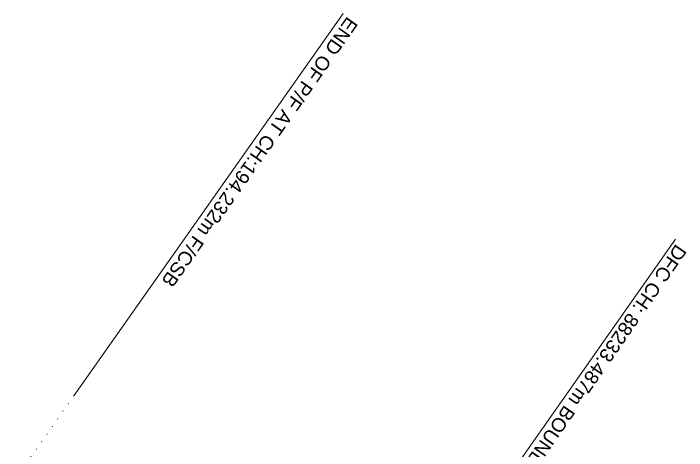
# Model space of a CAD drawing. Header units: metres. Extents: x 658484 to 662957, y 3366848 to 3369569.
# Drawn here: x 661594.3 to 661692, y 3367664.8 to 3367728.2 of the extents above; entities that cross this region are included whole.
import ezdxf

# ---------------------------------------------------------------- set-up
doc = ezdxf.new("R2010")
doc.units = ezdxf.units.M
doc.header["$MEASUREMENT"] = 0
doc.linetypes.add('CENTER', pattern=[2, 1.25, -0.25, 0.25, -0.25])
doc.linetypes.add('DOT', pattern=[0.25, 0, -0.25])
doc.layers.add('DFCC Boundary', color=6, linetype='CENTER')
doc.layers.add("SHAMBU STN. SRJ's", color=7, linetype='Continuous', lineweight=13)
doc.styles.add('ARIAL', font='arial.ttf')
doc.styles.get("Standard").update_dxf_attribs({"font": 'arial.ttf'})

msp = doc.modelspace()

# ---------------------------------------------------------------- linework, layer by layer
at = {"layer": 'DFCC Boundary', "color": 6, "linetype": 'Continuous', "lineweight": 13, "ltscale": 5, "flags": 128}
msp.add_lwpolyline([(661690.4312, 3367695.4404), (661650.578, 3367638.7046)], dxfattribs=at)
at = {"layer": "SHAMBU STN. SRJ's", "lineweight": 13, "elevation": 270.251, "flags": 128}
msp.add_lwpolyline([(661603.1079, 3367672.7103), (661642.2193, 3367728.1952)], dxfattribs=at)
at = {"layer": "SHAMBU STN. SRJ's", "linetype": 'DOT', "lineweight": 13, "ltscale": 5, "elevation": 270.251, "flags": 128}
msp.add_lwpolyline([(661556.391, 3367606.436), (661603.1079, 3367672.7103)], dxfattribs=at)

# ---------------------------------------------------------------- texts
at = {"layer": 'DFCC Boundary', "color": 6, "linetype": 'Continuous', "ltscale": 5}
msp.add_text('DFC CH: 88233.487m BOUNDARY OFFSET', height=2, rotation=235.277329, dxfattribs=at).set_placement((661690.5335, 3367694.8469))
at = {"layer": "SHAMBU STN. SRJ's", "style": 'ARIAL'}
msp.add_text('END OF P/F AT CH:194.232m F/CSB', height=2, rotation=234.863671, dxfattribs=at).set_placement((661642.818, 3367727.8658))

doc.saveas('drawing.dxf')
